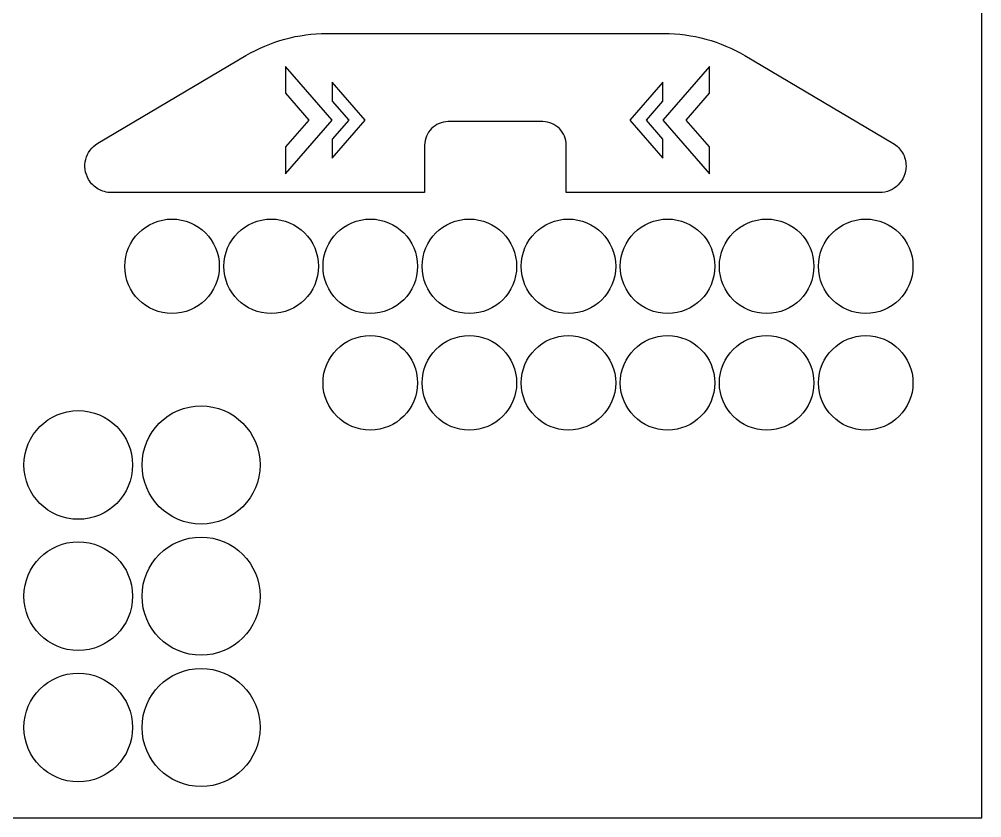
# Model space of a CAD drawing. Extents: x -250 to 250, y -318 to 318.
# Drawn here: x 46.2 to 250, y -317.9 to -149 of the extents above; entities that cross this region are included whole.
import ezdxf

# ---------------------------------------------------------------- set-up
doc = ezdxf.new("R2010")
doc.units = 0
doc.layers.get('0').update_dxf_attribs({"linetype": 'CONTINUOUS'})

msp = doc.modelspace()

# ---------------------------------------------------------------- linework, layer by layer
for points in [[(-250, -317.91), (250, -317.91), (250, -17.91), (-250, -17.91), (-250, -317.91)], [(163.88, -185.62), (162.04, -185.62), (162.04, -175.62), (162.02, -175.11), (161.94, -174.62), (161.82, -174.14), (161.65, -173.68), (161.44, -173.24), (161.19, -172.83), (160.9, -172.44), (160.58, -172.09), (160.23, -171.77), (159.84, -171.48), (159.43, -171.23), (158.99, -171.02), (158.53, -170.85), (158.05, -170.73), (157.56, -170.65), (157.04, -170.62), (137.04, -170.62), (136.53, -170.65), (136.04, -170.73), (135.56, -170.85), (135.1, -171.02), (134.66, -171.23), (134.25, -171.48), (133.86, -171.77), (133.51, -172.09), (133.19, -172.44), (132.9, -172.83), (132.65, -173.24), (132.44, -173.68), (132.27, -174.14), (132.15, -174.62), (132.07, -175.11), (132.04, -175.62), (132.04, -185.62), (130.21, -185.62), (65.73, -185.62), (65.36, -185.61), (65, -185.58), (64.64, -185.52), (64.28, -185.43), (63.94, -185.33), (63.6, -185.2), (63.27, -185.05), (62.95, -184.89), (62.65, -184.7), (62.35, -184.49), (62.07, -184.26), (61.8, -184.02), (61.55, -183.76), (61.32, -183.48), (61.1, -183.18), (60.9, -182.87), (60.64, -182.36), (60.43, -181.84), (60.27, -181.3), (60.17, -180.76), (60.13, -180.22), (60.13, -179.68), (60.19, -179.14), (60.3, -178.62), (60.46, -178.1), (60.66, -177.6), (60.92, -177.13), (61.22, -176.67), (61.57, -176.25), (61.96, -175.86), (62.4, -175.5), (62.88, -175.18), (94.23, -156.64), (95.21, -156.09), (96.21, -155.56), (97.22, -155.07), (98.25, -154.62), (99.29, -154.2), (100.34, -153.81), (101.41, -153.46), (102.48, -153.15), (103.57, -152.87), (104.66, -152.63), (105.77, -152.43), (106.88, -152.26), (107.99, -152.13), (109.11, -152.03), (110.24, -151.98), (111.37, -151.96), (182.72, -151.96), (183.85, -151.98), (184.98, -152.03), (186.1, -152.13), (187.21, -152.26), (188.32, -152.43), (189.43, -152.63), (190.52, -152.87), (191.61, -153.15), (192.68, -153.46), (193.75, -153.81), (194.8, -154.2), (195.84, -154.62), (196.87, -155.07), (197.88, -155.56), (198.88, -156.09), (199.86, -156.64), (231.21, -175.18), (231.52, -175.38), (231.82, -175.6), (232.1, -175.83), (232.36, -176.08), (232.61, -176.35), (232.83, -176.63), (233.04, -176.93), (233.23, -177.23), (233.4, -177.55), (233.55, -177.88), (233.67, -178.22), (233.78, -178.56), (233.86, -178.92), (233.92, -179.28), (233.96, -179.64), (233.97, -180.01), (233.94, -180.59), (233.85, -181.14), (233.72, -181.68), (233.53, -182.2), (233.29, -182.69), (233.01, -183.15), (232.69, -183.58), (232.32, -183.98), (231.93, -184.34), (231.49, -184.67), (231.03, -184.95), (230.54, -185.18), (230.03, -185.37), (229.49, -185.51), (228.93, -185.59), (228.36, -185.62), (163.88, -185.62)], [(102.62, -158.94), (102.62, -164.62), (107.55, -170.29), (102.62, -175.97), (102.62, -181.64), (112.49, -170.29), (102.62, -158.94)], [(192.37, -181.64), (192.37, -175.97), (187.43, -170.29), (192.37, -164.62), (192.37, -158.94), (182.5, -170.29), (192.37, -181.64)], [(112.49, -162.26), (112.49, -166.28), (115.98, -170.29), (112.49, -174.31), (112.49, -178.32), (119.47, -170.29), (112.49, -162.26)], [(182.5, -178.32), (182.5, -174.31), (179.01, -170.29), (182.5, -166.28), (182.5, -162.26), (175.51, -170.29), (182.5, -178.32)]]:
    msp.add_lwpolyline(points, close=True)
for centre, radius in [((78.58, -201.23), 10), ((99.56, -201.23), 10), ((120.54, -201.23), 10), ((141.52, -201.23), 10), ((162.5, -201.23), 10), ((183.48, -201.23), 10), ((204.46, -201.23), 10), ((225.44, -201.23), 10), ((120.54, -225.89), 10), ((141.52, -225.89), 10), ((162.5, -225.89), 10), ((183.48, -225.89), 10), ((204.46, -225.89), 10), ((225.44, -225.89), 10), ((58.72, -243.26), 11.5), ((84.72, -243.26), 12.5), ((84.72, -271.03), 12.5), ((58.72, -271.03), 11.5), ((58.72, -298.81), 11.5), ((84.72, -298.81), 12.5)]:
    msp.add_circle(centre, radius)

doc.saveas('drawing.dxf')
